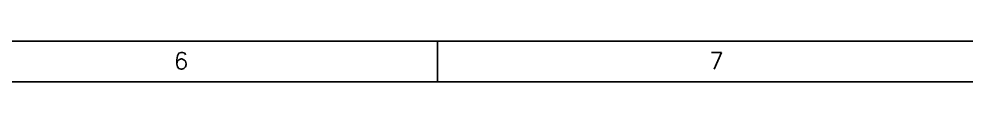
# Model space of a CAD drawing. Extents: x 2733443 to 3206532, y -1516114 to -1264405.
# Drawn here: x 3171525 to 3180656, y -1294209 to -1293818 of the extents above; entities that cross this region are included whole.
import ezdxf
from ezdxf.enums import TextEntityAlignment as Align

# ---------------------------------------------------------------- set-up
doc = ezdxf.new("R2010")
doc.units = 0
doc.header["$MEASUREMENT"] = 0
doc.layers.add('TITLE', color=7, linetype='Continuous')
doc.styles.add('ROMANS', font='romans.shx')

# ---------------------------------------------------------------- blocks, each defined once
blk = doc.blocks.new('A$C1BA14061')
at = {"layer": 'TITLE', "color": 7}
for p, q in [((0, 0), (203982, 0)), ((101948, -1290), (101948, 0))]:
    blk.add_line(p, q, dxfattribs=at)
at = {"layer": 'TITLE'}
blk.add_line((1204, -1290), (202692, -1290), dxfattribs=at)
at = {"layer": 'TITLE', "color": 7, "style": 'ROMANS', "width": 1}
for s, p in [('6', (93808, -626)), ('7', (110813, -626))]:
    blk.add_text(s, height=535, dxfattribs=at).set_placement(p, align=Align.MIDDLE)

msp = doc.modelspace()

# ---------------------------------------------------------------- block references
at = {"layer": 'TITLE', "xscale": 0.3035552556082519, "yscale": 0.3035553943041123, "zscale": 0.3035553665695551}
msp.add_blockref('A$C1BA14061', (3144611.978, -1293817.618), dxfattribs=at)

doc.saveas('drawing.dxf')
